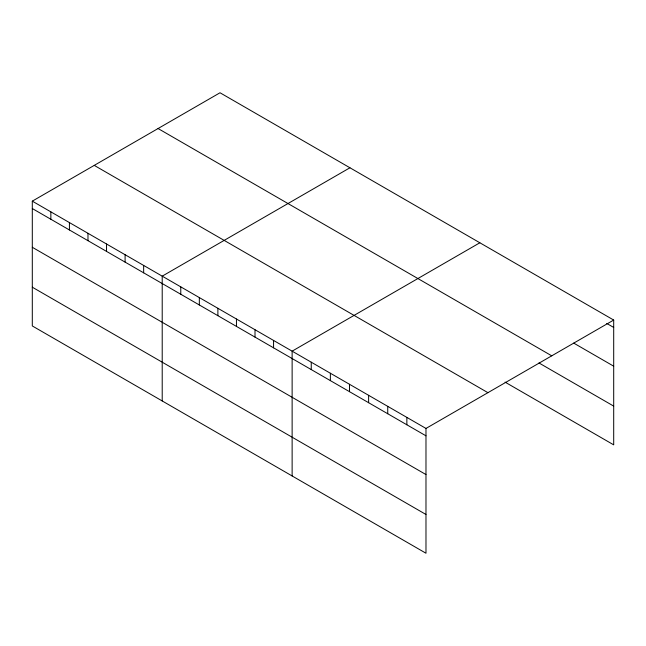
<?xml version="1.0" encoding="UTF-8"?>
<svg xmlns="http://www.w3.org/2000/svg" width="646" height="646" viewBox="0 0 646 646"><rect width="100%" height="100%" fill="white"/><g stroke="black" fill="none" stroke-linecap="round" stroke-linejoin="round"><path stroke-width="0.97" d="M425.98 474.568L425.98 428.435L32.3 201.148L32.3 325.947L425.98 553.234L425.98 474.568L32.3 247.281M505.059 382.125L613.7 444.852L613.7 320.053L220.02 92.766L32.3 201.148M349.938 167.774L162.211 276.157L162.211 400.948M479.849 242.775L292.129 351.158L292.129 475.957M425.98 428.435L613.7 320.053M606.747 323.428L613.7 327.441M573.721 343.099L613.7 366.185M158.076 128.538L551.749 355.825M538.95 362.947L613.7 406.108M94.251 165.384L487.924 392.671M32.3 208.537L425.98 435.824M32.3 287.195L425.98 514.482M406.859 417.397L406.859 424.777M387.737 406.358L387.737 413.739M368.616 395.32L368.616 402.7M349.494 384.281L349.494 391.662M330.372 373.243L330.372 380.623M311.251 362.196L311.251 369.585M273.565 340.442L273.565 347.831M255.008 329.726L255.008 337.115M236.452 319.011L236.452 326.4M217.888 308.295L217.888 315.684M199.331 297.588L199.331 304.969M180.775 286.872L180.775 294.253M143.654 265.441L143.654 272.822M125.098 254.726L125.098 262.106M106.533 244.01L106.533 251.391M87.977 233.295L87.977 240.675M69.421 222.579L69.421 229.96M50.856 211.864L50.856 219.244"/></g></svg>
